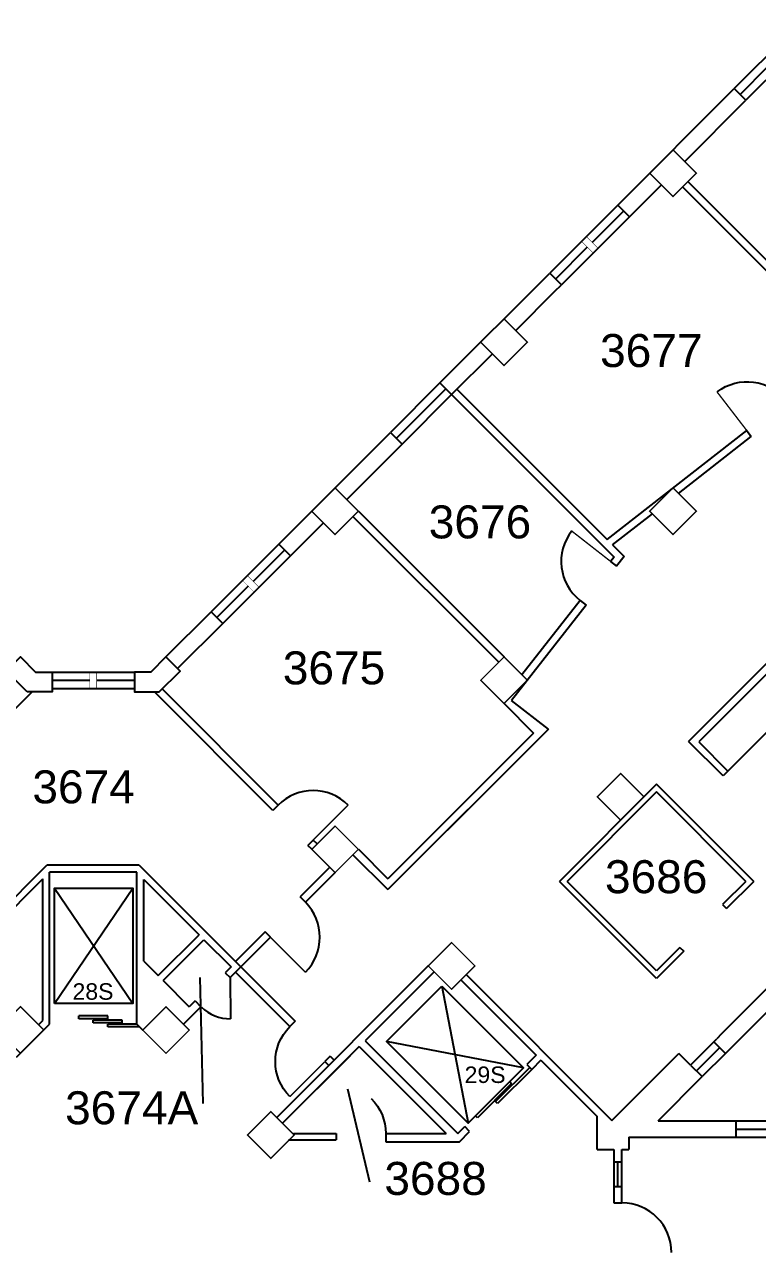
# Model space of a CAD drawing. Extents: x -3175 to 3292, y 161 to 2891.
# Drawn here: x -1917 to -1383, y 1526 to 2417 of the extents above; entities that cross this region are included whole.
import ezdxf
from ezdxf.enums import TextEntityAlignment as Align

# ---------------------------------------------------------------- set-up
doc = ezdxf.new("R2010")
doc.units = 0
doc.header["$MEASUREMENT"] = 0
doc.layers.get('0').update_dxf_attribs({"linetype": 'CONTINUOUS'})
for name, color, linetype in [('A-ANNO-ROOM', 4, 'CONTINUOUS'), ('A-ANNO-TEXT', 4, 'CONTINUOUS'), ('A-COLS', 5, 'CONTINUOUS'), ('A-DOOR', 2, 'CONTINUOUS'), ('A-FLOR-CASE', 3, 'CONTINUOUS'), ('A-GLAZ', 2, 'CONTINUOUS'), ('A-GLAZ-SILL', 1, 'CONTINUOUS'), ('A-SHAFT', 1, 'CONTINUOUS'), ('A-WALL-FULL', 6, 'CONTINUOUS'), ('A-WALL-PRHT', 3, 'CONTINUOUS')]:
    doc.layers.add(name, color=color, linetype=linetype)
doc.styles.add('ARIAL', font='arial.ttf')

# ---------------------------------------------------------------- blocks, each defined once
blk = doc.blocks.new('DOOR-E')
at = {"const_width": 0.001}
blk.add_lwpolyline([(1, 0), (0.293, 0.707)], dxfattribs=at)
blk.add_arc((1, 0), 1, 135, 180)
blk = doc.blocks.new('30-DOOR')
blk.add_line((0, 0), (21.37, -21.05))
blk.add_line((0, 0), (21.37, -21.05))
blk.add_arc((0, 0), 30, 270.86662, 315.43437)
blk.add_arc((0, 0), 30, 270.86662, 315.43437)
blk = doc.blocks.new('DOOR-N')
at = {"const_width": 0.0278}
blk.add_lwpolyline([(1, 0), (1, 1)], dxfattribs=at)
blk.add_arc((1, 0), 1, 90, 180)

msp = doc.modelspace()

# ---------------------------------------------------------------- linework, layer by layer
at = {"layer": 'A-ANNO-ROOM'}
for p, q in [((-1789.44, 1723.72), (-1787.15, 1632.05)), ((-1665.65, 1574.75), (-1681.7, 1642.36))]:
    msp.add_line(p, q, dxfattribs=at)
at = {"layer": 'A-COLS', "const_width": 1}
for points in [[(-1444.95, 2292.11), (-1427.98, 2309.08), (-1444.95, 2326.05), (-1461.92, 2309.08)], [(-1567.99, 2169.07), (-1551.02, 2186.04), (-1567.99, 2203.01), (-1584.96, 2186.04)], [(-1691.02, 2046.04), (-1674.05, 2063.01), (-1691.02, 2079.98), (-1707.99, 2063.01)], [(-1444.95, 2046.04), (-1427.98, 2063.01), (-1444.95, 2079.98), (-1461.92, 2063.01)], [(-1567.99, 1923), (-1551.02, 1939.97), (-1567.99, 1956.94), (-1584.96, 1939.97)], [(-1500.1, 1855.12), (-1483.13, 1872.09), (-1466.16, 1855.12), (-1483.13, 1838.15)], [(-1691.02, 1799.96), (-1674.05, 1816.93), (-1691.02, 1833.9), (-1707.99, 1816.93)], [(-1623.14, 1732.08), (-1606.17, 1749.05), (-1589.2, 1732.08), (-1606.17, 1715.11)], [(-1920, 1668.44), (-1936.97, 1685.41), (-1920, 1702.38), (-1903.03, 1685.41)], [(-1814.06, 1668.44), (-1797.09, 1685.41), (-1814.06, 1702.38), (-1831.03, 1685.41)], [(-1754.66, 1609.04), (-1737.69, 1626.02), (-1720.72, 1609.04), (-1737.69, 1592.07)]]:
    msp.add_lwpolyline(points, close=True, dxfattribs=at)
at = {"layer": 'A-COLS'}
for points in [[(-1915.03, 1931.49), (-1930.24, 1946.7), (-1920, 1956.94), (-1909.03, 1945.97), (-1897.03, 1945.97), (-1897.03, 1931.49)], [(-1819.03, 1931.49), (-1803.82, 1946.7), (-1814.06, 1956.94), (-1825.03, 1945.97), (-1837.03, 1945.97), (-1837.03, 1931.49)]]:
    msp.add_lwpolyline(points, close=True, dxfattribs=at)
at = {"layer": 'A-DOOR'}
for p, q in [((-1877.62, 1693.65), (-1877.62, 1695.65)), ((-1856.44, 1695.65), (-1877.62, 1695.65)), ((-1856.44, 1693.65), (-1877.62, 1693.65)), ((-1856.44, 1693.65), (-1856.44, 1695.65)), ((-1867.03, 1690.65), (-1867.03, 1692.65)), ((-1845.86, 1692.65), (-1867.03, 1692.65)), ((-1845.86, 1690.65), (-1867.03, 1690.65)), ((-1835.27, 1689.65), (-1856.44, 1689.65)), ((-1856.44, 1687.65), (-1856.44, 1689.65)), ((-1833.27, 1687.65), (-1856.44, 1687.65)), ((-1845.86, 1690.65), (-1845.86, 1692.65)), ((-1549.27, 1658.21), (-1574.19, 1633.29)), ((-1549.27, 1658.21), (-1574.19, 1633.29)), ((-1547.85, 1656.8), (-1572.77, 1631.88)), ((-1547.85, 1656.8), (-1572.77, 1631.88)), ((-1563.85, 1647.87), (-1588.77, 1622.95)), ((-1563.85, 1647.87), (-1588.77, 1622.95)), ((-1562.44, 1646.46), (-1587.36, 1621.54)), ((-1562.44, 1646.46), (-1587.36, 1621.54)), ((-1563.85, 1647.87), (-1562.44, 1646.46)), ((-1563.85, 1647.87), (-1562.44, 1646.46)), ((-1572.77, 1631.88), (-1574.19, 1633.29)), ((-1572.77, 1631.88), (-1574.19, 1633.29)), ((-1587.36, 1621.54), (-1588.77, 1622.95)), ((-1587.36, 1621.54), (-1588.77, 1622.95))]:
    msp.add_line(p, q, dxfattribs=at)
msp.add_arc((-1482.1, 1523.54), 36, 0, 90, dxfattribs=at)
at = {"layer": 'A-FLOR-CASE'}
msp.add_line((-1405, 1873.86), (-1372.1, 1906.75), dxfattribs=at)
at = {"layer": 'A-GLAZ'}
for p, q in [((-1376.36, 2386.15), (-1396.16, 2366.36)), ((-1481.01, 2281.5), (-1503.82, 2258.7)), ((-1507.35, 2255.16), (-1530.51, 2232.01)), ((-1610.41, 2152.1), (-1646.47, 2116.04)), ((-1727.79, 2034.72), (-1750.6, 2011.92)), ((-1754.13, 2008.38), (-1776.94, 1985.58)), ((-1897.03, 1939.97), (-1869.53, 1939.97)), ((-1864.53, 1939.97), (-1837.03, 1939.97)), ((-1411.01, 1672.68), (-1427.98, 1655.71)), ((-1399.1, 1613.35), (-1361.1, 1613.35)), ((-1485.19, 1571.53), (-1485.19, 1589.53))]:
    msp.add_line(p, q, dxfattribs=at)
at = {"layer": 'A-GLAZ', "const_width": 0.25}
for points in [[(-1511.59, 2259.41), (-1503.11, 2250.92), (-1499.57, 2254.46), (-1508.06, 2262.94)], [(-1758.37, 2012.63), (-1749.89, 2004.14), (-1746.35, 2007.68), (-1754.84, 2016.16)], [(-1869.53, 1945.97), (-1869.53, 1933.97), (-1864.53, 1933.97), (-1864.53, 1945.97)]]:
    msp.add_lwpolyline(points, close=True, dxfattribs=at)
at = {"layer": 'A-GLAZ-SILL'}
for p, q in [((-1353.73, 2417.27), (-1400.4, 2370.6)), ((-1345.25, 2408.78), (-1391.92, 2362.11)), ((-1485.25, 2285.75), (-1534.75, 2236.25)), ((-1476.77, 2277.26), (-1526.27, 2227.76)), ((-1614.65, 2156.35), (-1650.72, 2120.28)), ((-1606.17, 2147.86), (-1642.23, 2111.8)), ((-1732.03, 2038.97), (-1781.18, 1989.82)), ((-1723.55, 2030.48), (-1772.69, 1981.34)), ((-1897.03, 1945.97), (-1837.03, 1945.97)), ((-1897.03, 1933.97), (-1837.03, 1933.97)), ((-1415.25, 1676.93), (-1432.22, 1659.96)), ((-1406.77, 1668.44), (-1423.74, 1651.47)), ((-1399.1, 1619.35), (-1361.1, 1619.35)), ((-1399.1, 1607.35), (-1361.1, 1607.35)), ((-1488.16, 1589.53), (-1488.17, 1571.53)), ((-1482.2, 1571.53), (-1482.2, 1589.53))]:
    msp.add_line(p, q, dxfattribs=at)
at = {"layer": 'A-SHAFT'}
for p, q in [((-1895.25, 1704.7), (-1838.25, 1788.7)), ((-1895.25, 1788.7), (-1838.25, 1704.7)), ((-1895.25, 1704.7), (-1838.25, 1788.7)), ((-1613.25, 1717.26), (-1594.16, 1617.56)), ((-1613.25, 1717.26), (-1594.16, 1617.56)), ((-1553.85, 1657.87), (-1653.56, 1676.96)), ((-1553.85, 1657.87), (-1653.56, 1676.96))]:
    msp.add_line(p, q, dxfattribs=at)
for points in [[(-1895.25, 1704.7), (-1895.25, 1788.7), (-1838.25, 1788.7), (-1838.25, 1704.7), (-1895.25, 1704.7)], [(-1895.25, 1704.7), (-1895.25, 1788.7), (-1838.25, 1788.7), (-1838.25, 1704.7), (-1895.25, 1704.7)], [(-1613.25, 1717.26), (-1553.85, 1657.87), (-1594.16, 1617.56), (-1653.56, 1676.96), (-1613.25, 1717.26)], [(-1613.25, 1717.26), (-1553.85, 1657.87), (-1594.16, 1617.56), (-1653.56, 1676.96), (-1613.25, 1717.26)]]:
    msp.add_lwpolyline(points, dxfattribs=at)
at = {"layer": 'A-WALL-FULL'}
for p, q in [((-1485.25, 2285.75), (-1400.4, 2370.6)), ((-1391.92, 2362.11), (-1400.4, 2370.6)), ((-1436.46, 2317.57), (-1391.92, 2362.11)), ((-1476.77, 2277.26), (-1453.43, 2300.6)), ((-1476.77, 2277.26), (-1453.43, 2300.6)), ((-1438.04, 2299.02), (-1331.98, 2192.95)), ((-1434.15, 2302.91), (-1328.09, 2196.84)), ((-1476.77, 2277.26), (-1485.25, 2285.75)), ((-1614.65, 2156.35), (-1534.75, 2236.25)), ((-1534.75, 2236.25), (-1526.27, 2227.76)), ((-1531.22, 2222.81), (-1526.27, 2227.76)), ((-1531.22, 2222.81), (-1559.5, 2194.53)), ((-1606.17, 2147.86), (-1576.47, 2177.56)), ((-1614.65, 2156.35), (-1606.17, 2147.86)), ((-1606.17, 2147.86), (-1487.92, 2029.61)), ((-1602.28, 2151.75), (-1492.9, 2042.37)), ((-1492.9, 2042.37), (-1391.32, 2121.79)), ((-1391.43, 2121.93), (-1387.99, 2117.41)), ((-1732.03, 2038.97), (-1650.72, 2120.28)), ((-1642.23, 2111.8), (-1682.54, 2071.49)), ((-1650.72, 2120.28), (-1642.23, 2111.8)), ((-1440.96, 2075.99), (-1387.99, 2117.41)), ((-1677.94, 2059.12), (-1571.87, 1953.05)), ((-1674.05, 2063.01), (-1567.99, 1956.94)), ((-1488.98, 2038.45), (-1460.01, 2061.1)), ((-1699.51, 2054.52), (-1723.55, 2030.48)), ((-1723.55, 2030.48), (-1732.03, 2038.97)), ((-1488.98, 2038.45), (-1480.58, 2030.05)), ((-1487.92, 2029.61), (-1490.38, 2026.46)), ((-1490.38, 2026.46), (-1486.05, 2023.07)), ((-1480.58, 2030.05), (-1486.05, 2023.07)), ((-1512.54, 1998.09), (-1554.92, 1943.88)), ((-1512.54, 1998.09), (-1508.22, 1994.71)), ((-1814.06, 1956.94), (-1781.18, 1989.82)), ((-1772.69, 1981.34), (-1781.18, 1989.82)), ((-1508.22, 1994.71), (-1562.5, 1925.29)), ((-1772.69, 1981.34), (-1805.57, 1948.46)), ((-1363.99, 1965.07), (-1433.64, 1895.42)), ((-1372.1, 1949.18), (-1426.21, 1895.07)), ((-1732.39, 1849.11), (-1816.9, 1933.62)), ((-2052.72, 1790.28), (-1911.51, 1931.49)), ((-1736.28, 1845.22), (-1822.54, 1931.49)), ((-1535.72, 1904.35), (-1562.5, 1925.29)), ((-1567.99, 1923), (-1546.42, 1901.43)), ((-1535.72, 1904.35), (-1652.48, 1787.59)), ((-1546.42, 1901.43), (-1652.48, 1795.37)), ((-1408.53, 1870.32), (-1433.64, 1895.42)), ((-1426.21, 1895.07), (-1405, 1873.86)), ((-1405, 1873.86), (-1408.53, 1870.32)), ((-1570.81, 1869.26), (-1648.6, 1791.48)), ((-1732.39, 1849.11), (-1736.28, 1845.22)), ((-1706.93, 1823.65), (-1710.82, 1819.76)), ((-1707.99, 1816.93), (-1710.82, 1819.76)), ((-1704.1, 1820.82), (-1706.93, 1823.65)), ((-1677.94, 1813.04), (-1652.48, 1787.59)), ((-1674.05, 1816.93), (-1652.48, 1795.37)), ((-1971.1, 1735.1), (-1900.86, 1805.35)), ((-1848.27, 1805.35), (-1900.86, 1805.35)), ((-1833.58, 1805.35), (-1900.86, 1805.35)), ((-1835.27, 1800.35), (-1898.79, 1800.35)), ((-1898.79, 1689.65), (-1898.79, 1800.35)), ((-1835.27, 1800.35), (-1898.79, 1800.35)), ((-1898.79, 1689.65), (-1898.79, 1800.35)), ((-1852.86, 1805.35), (-1867.55, 1805.35)), ((-1852.86, 1805.35), (-1867.55, 1805.35)), ((-1835.27, 1689.65), (-1835.27, 1800.35)), ((-1835.27, 1689.65), (-1835.27, 1800.35)), ((-1833.58, 1805.35), (-1759.61, 1731.37)), ((-1833.58, 1805.35), (-1759.61, 1731.37)), ((-1694.91, 1803.85), (-1716.48, 1782.29)), ((-1691.02, 1799.96), (-1712.59, 1778.4)), ((-1967.57, 1731.57), (-1903.79, 1795.35)), ((-1903.79, 1694.65), (-1903.79, 1795.35)), ((-1903.79, 1692.43), (-1903.79, 1795.35)), ((-1830.27, 1735.57), (-1830.27, 1794.96)), ((-1830.27, 1794.96), (-1790.02, 1754.71)), ((-1830.27, 1735.57), (-1830.27, 1794.96)), ((-1830.27, 1794.96), (-1790.02, 1754.71)), ((-1712.59, 1778.4), (-1716.48, 1782.29)), ((-1741.93, 1756.83), (-1763.5, 1735.26)), ((-1738.04, 1752.94), (-1741.93, 1756.83)), ((-1819.72, 1725.01), (-1790.02, 1754.71)), ((-1819.72, 1725.01), (-1790.02, 1754.71)), ((-1816.18, 1721.47), (-1786.48, 1751.17)), ((-1816.18, 1721.47), (-1786.48, 1751.17)), ((-1786.48, 1751.17), (-1766.68, 1731.37)), ((-1786.48, 1751.17), (-1766.68, 1731.37)), ((-1738.04, 1752.94), (-1759.61, 1731.37)), ((-1830.27, 1735.57), (-1819.72, 1725.01)), ((-1830.27, 1735.57), (-1819.72, 1725.01)), ((-1766.68, 1731.37), (-1770.93, 1727.13)), ((-1766.68, 1731.37), (-1770.93, 1727.13)), ((-1759.61, 1731.37), (-1767.39, 1723.6)), ((-1759.61, 1731.37), (-1767.39, 1723.6)), ((-1759.61, 1731.37), (-1720.01, 1691.78)), ((-1623.14, 1732.08), (-1733.45, 1621.77)), ((-1623.14, 1732.08), (-1733.45, 1621.77)), ((-1816.18, 1721.47), (-1797.09, 1702.38)), ((-1816.18, 1721.47), (-1797.09, 1702.38)), ((-1770.93, 1727.13), (-1767.39, 1723.6)), ((-1770.93, 1727.13), (-1767.39, 1723.6)), ((-1763.5, 1727.48), (-1723.9, 1687.89)), ((-1618.9, 1727.84), (-1669.09, 1677.64)), ((-1599.42, 1721.86), (-1544.64, 1667.08)), ((-1595.53, 1725.75), (-1489.47, 1619.68)), ((-1409.59, 1682.58), (-1368.58, 1723.6)), ((-1406.77, 1668.44), (-1360.1, 1715.11)), ((-1788.6, 1702.38), (-1801.33, 1689.65)), ((-1788.6, 1702.38), (-1801.33, 1689.65)), ((-1792.85, 1706.63), (-1797.09, 1702.38)), ((-1792.85, 1706.63), (-1797.09, 1702.38)), ((-1792.85, 1706.63), (-1788.6, 1702.38)), ((-1792.85, 1706.63), (-1788.6, 1702.38)), ((-1922.83, 1665.61), (-1898.79, 1689.65)), ((-1906.92, 1689.3), (-1903.79, 1692.43)), ((-1835.27, 1689.65), (-1831.03, 1685.41)), ((-1720.01, 1691.78), (-1723.9, 1687.89)), ((-1669.09, 1677.64), (-1601.58, 1610.14)), ((-1415.25, 1676.93), (-1413.13, 1679.05)), ((-1415.25, 1676.93), (-1413.13, 1679.05)), ((-1415.25, 1676.93), (-1406.77, 1668.44)), ((-1415.25, 1676.93), (-1406.77, 1668.44)), ((-1415.25, 1676.93), (-1406.77, 1668.44)), ((-1415.25, 1676.93), (-1406.77, 1668.44)), ((-1409.59, 1682.58), (-1413.13, 1679.05)), ((-1673.33, 1673.4), (-1729.21, 1617.53)), ((-1680.05, 1666.68), (-1729.21, 1617.53)), ((-1694.56, 1666.32), (-1698.45, 1662.43)), ((-1694.56, 1666.32), (-1691.73, 1663.49)), ((-1673.33, 1673.4), (-1610.07, 1610.14)), ((-1544.64, 1667.08), (-1551.39, 1660.33)), ((-1489.47, 1619.68), (-1440.71, 1668.44)), ((-1432.22, 1659.96), (-1440.71, 1668.44)), ((-1432.22, 1659.96), (-1440.71, 1668.44)), ((-1698.45, 1662.43), (-1695.62, 1659.6)), ((-1551.39, 1660.33), (-1547.85, 1656.8)), ((-1541.11, 1663.54), (-1547.85, 1656.8)), ((-1541.11, 1663.54), (-1500.09, 1622.53)), ((-1432.22, 1659.96), (-1423.74, 1651.47)), ((-1432.22, 1659.96), (-1423.74, 1651.47)), ((-1432.22, 1659.96), (-1423.74, 1651.47)), ((-1432.22, 1659.96), (-1423.74, 1651.47)), ((-1455.86, 1619.35), (-1423.74, 1651.47)), ((-1500.09, 1598.53), (-1500.09, 1622.53)), ((-1601.58, 1610.14), (-1596.62, 1615.1)), ((-1593.09, 1611.56), (-1596.62, 1615.1)), ((-1455.69, 1619.35), (-1399.1, 1619.35)), ((-1399.1, 1607.35), (-1399.1, 1619.35)), ((-1724.96, 1605.38), (-1690.08, 1605.38)), ((-1721.24, 1610.14), (-1690.08, 1610.14)), ((-1721.24, 1610.14), (-1690.08, 1610.14)), ((-1716.48, 1605.38), (-1690.08, 1605.38)), ((-1690.08, 1610.14), (-1690.08, 1605.38)), ((-1690.08, 1610.14), (-1690.08, 1605.38)), ((-1654.08, 1610.14), (-1622.93, 1610.14)), ((-1654.08, 1610.14), (-1654.08, 1604.14)), ((-1654.08, 1610.14), (-1610.07, 1610.14)), ((-1654.08, 1610.14), (-1654.08, 1604.14)), ((-1654.08, 1604.14), (-1608.44, 1604.14)), ((-1654.08, 1604.14), (-1600.51, 1604.14)), ((-1600.51, 1604.14), (-1593.09, 1611.56)), ((-1477.1, 1607.35), (-1399.1, 1607.35)), ((-1477.1, 1607.35), (-1477.1, 1598.53)), ((-1500.09, 1598.53), (-1488.16, 1598.53)), ((-1488.16, 1598.53), (-1488.16, 1589.53)), ((-1482.2, 1598.53), (-1477.1, 1598.53)), ((-1482.2, 1589.53), (-1482.2, 1598.53)), ((-1488.16, 1589.53), (-1482.2, 1589.53)), ((-1488.17, 1571.53), (-1482.2, 1571.53)), ((-1488.17, 1571.53), (-1488.17, 1559.53)), ((-1482.2, 1559.53), (-1482.2, 1571.53)), ((-1488.17, 1559.53), (-1482.2, 1559.53))]:
    msp.add_line(p, q, dxfattribs=at)
at = {"layer": 'A-WALL-PRHT'}
for p, q in [((-1456.94, 1864.34), (-1527.65, 1793.63)), ((-1386.23, 1793.63), (-1456.94, 1864.34)), ((-1456.94, 1858.68), (-1521.99, 1793.63)), ((-1391.89, 1793.63), (-1456.94, 1858.68)), ((-1456.94, 1722.92), (-1527.65, 1793.63)), ((-1456.94, 1728.58), (-1521.99, 1793.63)), ((-1391.89, 1793.63), (-1408.86, 1776.66)), ((-1386.23, 1793.63), (-1406.03, 1773.83)), ((-1408.86, 1776.66), (-1406.03, 1773.83)), ((-1439.97, 1745.55), (-1456.94, 1728.58)), ((-1437.14, 1742.72), (-1456.94, 1722.92)), ((-1439.97, 1745.55), (-1437.14, 1742.72))]:
    msp.add_line(p, q, dxfattribs=at)

# ---------------------------------------------------------------- block references
at = {"layer": 'A-DOOR'}
for p, xscale, yscale, zscale, rotation in [((-1362.42, 2143.26), -35.99999999999957, 36, 36, 37.58275411955927), ((-1512.54, 1998.09), 35.99999999999976, 35.99999999999976, 35.99999999999976, 52.00000000000038), ((-1732.39, 1849.11), 35.9999999999998, 35.9999999999998, 35.9999999999998, 314.9999999999997), ((-1712.59, 1778.4), 35.99999999999986, 35.99999999999986, 35.99999999999986, 225.0000000000002), ((-1723.9, 1687.89), -35.99999999999979, 35.99999999999998, 36, 134.9999999999997)]:
    msp.add_blockref('DOOR-N', p, dxfattribs=dict(at, xscale=xscale, yscale=yscale, zscale=zscale, rotation=rotation))
at = {"layer": 'A-DOOR', "rotation": 315.000000000009}
msp.add_blockref('30-DOOR', (-1767.39, 1723.6), dxfattribs=at)
at = {"layer": 'A-DOOR', "xscale": -36, "yscale": 36, "zscale": 36}
msp.add_blockref('DOOR-E', (-1654.08, 1610.14), dxfattribs=at)
msp.add_blockref('DOOR-E', (-1654.08, 1610.14), dxfattribs=at)

# ---------------------------------------------------------------- texts
at = {"layer": 'A-ANNO-ROOM', "style": 'ARIAL'}
for s, p in [('3677', (-1460.79, 2167.95)), ('3676', (-1585.51, 2043.23)), ('3675', (-1691.75, 1936.99)), ('3674', (-1874.05, 1850.39)), ('3686', (-1457.22, 1785)), ('3674A', (-1839.05, 1616.82)), ('3688', (-1617.82, 1565.41))]:
    msp.add_text(s, height=24, dxfattribs=at).set_placement(p, align=Align.CENTER)
at = {"layer": 'A-ANNO-TEXT', "color": 7, "char_height": 12, "width": 38.5154, "attachment_point": 5, "style": 'ARIAL'}
for s, insert in [('28S', (-1867.2, 1713.37)), ('29S', (-1581.78, 1652.79))]:
    msp.add_mtext(s, dxfattribs=dict(at, insert=insert))

doc.saveas('drawing.dxf')
